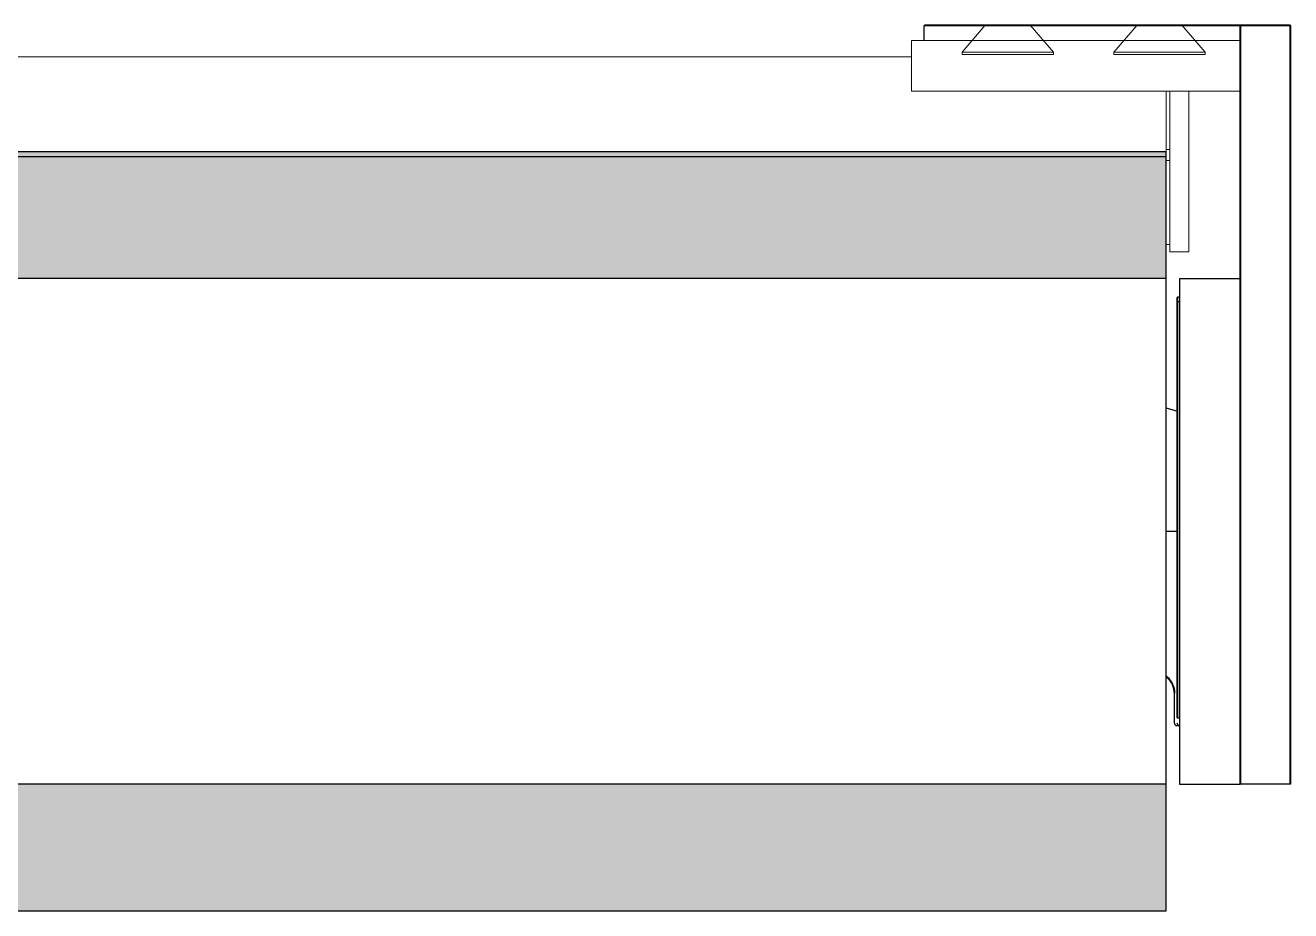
# Model space of a CAD drawing. Header units: inches. Extents: x 8 to 28, y 8.2 to 13.5.
# Drawn here: x 23.04 to 28.04, y 8.16 to 11.66 of the extents above; entities that cross this region are included whole.
import ezdxf

# ---------------------------------------------------------------- set-up
doc = ezdxf.new("R2010")
doc.units = ezdxf.units.IN
doc.header["$MEASUREMENT"] = 0
doc.layers.get('0').update_dxf_attribs({"true_color": 0xc2ced6})
for name, color, linetype, lineweight in [('FABRIC-ROLL', 7, 'Continuous', 30), ('HEMBAR', 7, 'Continuous', 9), ('HEMBAR-ENDCAP', 7, 'Continuous', 9), ('SHADE-BRACKET', 7, 'Continuous', 30), ('SHADE-BRACKET_SCREW', 7, 'Continuous', 5), ('SUB-BRACKET', 7, 'Continuous', 18)]:
    doc.layers.add(name, color=color, linetype=linetype, lineweight=lineweight)

# ---------------------------------------------------------------- blocks, each defined once
blk = doc.blocks.new('HEMBAR-085603')
at = {"layer": 'HEMBAR'}
for p, q in [((19.3443, 1.875), (2.3296, 1.875)), ((20.3516, 1.74), (20.3516, 1.5))]:
    blk.add_line(p, q, dxfattribs=at)
blk = doc.blocks.new('FABRIC-ROLL-085603')
at = {"layer": 'FABRIC-ROLL', "extrusion": (0, 0, -1)}
h = blk.add_hatch(color=254, dxfattribs=at)
h.paths.add_polyline_path([(-20.3516, -1), (-20.3516, -1.5), (-1.3516, -1.5), (-1.3516, -1)])
h.paths.add_polyline_path([(-20.3516, 1.5), (-20.3516, 1), (-1.3516, 1), (-1.3516, 1.5)])
for p, q in [((20.3516, 1.5), (1.3516, 1.5)), ((20.3516, -1.5), (20.3516, 1.5)), ((1.3516, 1), (20.3516, 1)), ((1.3516, -1.5), (20.3516, -1.5))]:
    blk.add_line(p, q, dxfattribs=at)
at = {"layer": 'FABRIC-ROLL'}
for p, q in [((20.3516, 1.48), (1.3516, 1.48)), ((20.3516, -1), (1.3516, -1))]:
    blk.add_line(p, q, dxfattribs=at)
blk = doc.blocks.new('HEMBAR-ENDCAP-085603')
at = {"layer": 'HEMBAR-ENDCAP'}
for p, q in [((20.3666, 1.74), (20.3666, 1.105)), ((20.4416, 1.74), (20.4416, 1.105)), ((20.3666, 1.509), (20.3516, 1.509)), ((20.3666, 1.465), (20.3516, 1.465)), ((20.3666, 1.134), (20.3516, 1.134)), ((20.4416, 1.105), (20.3666, 1.105))]:
    blk.add_line(p, q, dxfattribs=at)
blk = doc.blocks.new('SUB-BRACKET-085603')
at = {"layer": 'SUB-BRACKET'}
for p, q in [((27.8436, 11.6036), (26.5436, 11.6036)), ((26.5436, 11.6036), (26.5436, 11.4036)), ((26.5436, 11.6036), (26.7316, 11.6036)), ((26.5436, 11.6036), (26.5436, 11.4036)), ((26.7316, 11.6036), (27.8436, 11.6036)), ((27.8436, 11.6036), (27.8436, 11.5836)), ((26.5436, 11.4036), (27.8436, 11.4036)), ((26.5436, 11.4036), (26.7316, 11.4036)), ((26.7316, 11.4036), (27.8436, 11.4036))]:
    blk.add_line(p, q, dxfattribs=at)
blk = doc.blocks.new('SHADE-BRACKET-085603')
at = {"color": 7, "linetype": 'Continuous'}
blk.add_line((27.5936, 10.1389), (27.5509, 10.1504), dxfattribs=at)
for centre, radius, start, end in [((27.4987, 9.0214), 0.0846, 51.4338, 51.9086), ((27.5007, 9.0224), 0.0851, 52.0692, 53.7331), ((27.4987, 9.0214), 0.0846, 51.0588, 51.4337), ((27.4986, 9.0212), 0.0848, 49.2259, 51.0583), ((27.5008, 9.0226), 0.0849, 51.4237, 52.0689), ((27.5008, 9.0225), 0.085, 49.6522, 51.4232)]:
    blk.add_arc(centre, radius, start, end, dxfattribs=at)
at = {"layer": 'SHADE-BRACKET', "linetype": 'Continuous'}
for p, q in [((26.5936, 11.6616), (26.5956, 11.6636)), ((26.5936, 11.6036), (26.5936, 11.6616)), ((27.843, 11.6616), (26.5936, 11.6616)), ((27.8448, 11.6636), (26.5956, 11.6636)), ((27.8436, 11.6616), (27.8456, 11.6636)), ((27.8436, 8.6636), (27.8436, 11.6616)), ((27.8456, 11.6616), (27.8446, 11.6626)), ((28.0416, 11.6636), (27.8456, 11.6636)), ((27.8456, 11.6616), (27.8456, 8.6636)), ((28.0416, 11.6616), (27.8456, 11.6616)), ((28.0436, 11.6616), (28.0416, 11.6636)), ((28.0426, 11.6626), (28.0416, 11.6616)), ((28.0416, 8.6636), (28.0416, 11.6616)), ((28.0436, 8.6656), (28.0436, 11.6616)), ((27.6036, 10.6628), (27.6036, 8.6636)), ((27.6036, 10.6628), (27.8436, 10.6628)), ((27.5956, 10.5886), (27.5936, 10.5865)), ((27.5936, 10.5865), (27.5936, 8.9275)), ((27.5936, 10.5693), (27.5956, 10.5713)), ((27.5956, 10.5886), (27.5956, 8.9255)), ((27.6036, 10.5886), (27.5956, 10.5886)), ((27.5956, 10.5713), (27.6036, 10.5713)), ((27.5509, 9.6636), (27.5936, 9.6636)), ((27.5835, 8.9053), (27.5835, 9.0211)), ((27.5936, 8.9275), (27.5956, 8.9255)), ((27.5956, 8.9255), (27.6036, 8.9255)), ((27.5938, 8.8953), (27.6035, 8.8956)), ((27.5998, 8.8964), (27.6035, 8.8956)), ((27.6036, 8.6636), (27.8436, 8.6636)), ((27.8436, 8.6656), (27.8456, 8.6636)), ((28.0416, 8.6636), (27.8456, 8.6636)), ((28.0436, 8.6656), (28.0416, 8.6636))]:
    blk.add_line(p, q, dxfattribs=at)
for centre, radius, start, end in [((27.4985, 9.0211), 0.085, 359.9971, 49.2297), ((27.5008, 9.0225), 0.085, 0.1451, 49.6771), ((27.5935, 8.9053), 0.01, 180.0107, 272.011), ((27.6037, 8.9057), 0.0101, 180.4376, 247.3227)]:
    blk.add_arc(centre, radius, start, end, dxfattribs=at)
blk = doc.blocks.new('ROLL-085603')
at = {"layer": 'FABRIC-ROLL'}
blk.add_blockref('FABRIC-ROLL-085603', (7.1993, 9.6636), dxfattribs=at)
at = {"layer": 'HEMBAR'}
blk.add_blockref('HEMBAR-085603', (7.1993, 9.6636), dxfattribs=at)
at = {"layer": 'HEMBAR-ENDCAP'}
blk.add_blockref('HEMBAR-ENDCAP-085603', (7.1993, 9.6636), dxfattribs=at)
at = {"layer": 'SHADE-BRACKET'}
blk.add_blockref('SHADE-BRACKET-085603', (0, 0), dxfattribs=at)
at = {"layer": 'SUB-BRACKET'}
blk.add_blockref('SUB-BRACKET-085603', (0, 0), dxfattribs=at)
blk = doc.blocks.new('SCREW3-085603')
at = {"layer": 'SHADE-BRACKET_SCREW'}
for p, q in [((26.836, 11.6636), (26.7439, 11.5576)), ((27.0137, 11.6636), (27.1059, 11.5576)), ((27.1059, 11.5576), (26.7439, 11.5576)), ((26.7439, 11.5576), (26.7439, 11.5476)), ((26.7439, 11.5476), (27.1059, 11.5476)), ((27.1059, 11.5576), (27.1059, 11.5476))]:
    blk.add_line(p, q, dxfattribs=at)
blk = doc.blocks.new('SCREW4-085603')
at = {"layer": 'SHADE-BRACKET_SCREW'}
for p, q in [((27.436, 11.6636), (27.3439, 11.5576)), ((27.6137, 11.6636), (27.7059, 11.5576)), ((27.7059, 11.5576), (27.3439, 11.5576)), ((27.3439, 11.5576), (27.3439, 11.5476)), ((27.3439, 11.5476), (27.7059, 11.5476)), ((27.7059, 11.5576), (27.7059, 11.5476))]:
    blk.add_line(p, q, dxfattribs=at)
blk = doc.blocks.new('SCREWS-085603')
for name in ['SCREW3-085603', 'SCREW4-085603']:
    blk.add_blockref(name, (0, 0))
blk = doc.blocks.new('SYSTEM-085603')
blk.add_blockref('SCREWS-085603', (0, 0))
at = {"layer": 'FABRIC-ROLL'}
blk.add_blockref('ROLL-085603', (0, 0), dxfattribs=at)

msp = doc.modelspace()

# ---------------------------------------------------------------- linework, layer by layer
at = {"layer": 'SUB-BRACKET', "linetype": 'Continuous'}
for p, q in [((26.5436, 11.4036), (26.5436, 11.6036)), ((27.8436, 11.6036), (26.5436, 11.6036)), ((26.5436, 11.4036), (27.8436, 11.4036))]:
    msp.add_line(p, q, dxfattribs=at)

# ---------------------------------------------------------------- block references
at = {"layer": 'SHADE-BRACKET'}
for name in ['SYSTEM-085603', 'SHADE-BRACKET-085603']:
    msp.add_blockref(name, (0, 0), dxfattribs=at)

doc.saveas('drawing.dxf')
